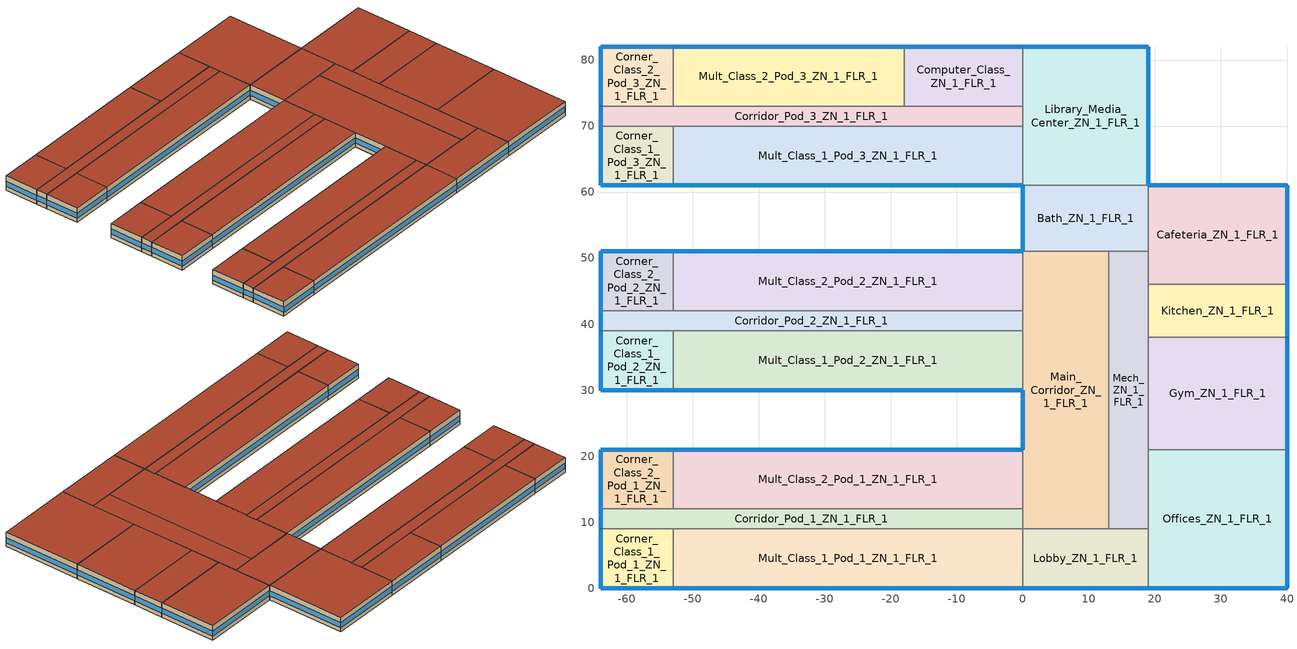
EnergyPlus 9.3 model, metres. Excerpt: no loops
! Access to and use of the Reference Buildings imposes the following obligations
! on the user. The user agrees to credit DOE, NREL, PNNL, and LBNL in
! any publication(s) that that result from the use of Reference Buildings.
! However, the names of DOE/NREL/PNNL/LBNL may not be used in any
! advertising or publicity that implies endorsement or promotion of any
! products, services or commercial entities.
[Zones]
Bath_ZN_1_FLR_1
 floor ground (ext-slab): 0,61 19,61 19,51 0,51 z0
 wall outside (Steel Frame Non-res Ext Wall): 0,61 0,51 z0:4
 wall to Main_Corridor_ZN_1_FLR_1 (int-walls): 0,51 13,51 z0:4
 wall to Mech_ZN_1_FLR_1 (int-walls): 13,51 19,51 z0:4
 wall to Cafeteria_ZN_1_FLR_1 (int-walls): 19,51 19,61 z0:4
 wall to Library_Media_Center_ZN_1_FLR_1 (int-walls): 19,61 0,61 z0:4
 window (Window Non-res Fixed): 0,60.95 0,51.05 z1.1:2.51
 roof outside (IEAD Non-res Roof): 0,51 19,51 19,61 0,61 z4
Cafeteria_ZN_1_FLR_1
 floor ground (ext-slab): 19,61 40,61 40,46 19,46 z0
 wall outside (Steel Frame Non-res Ext Wall): 40,46 40,61 19,61 z0:4
 wall to Kitchen_ZN_1_FLR_1 (int-walls): 19,46 40,46 z0:4
 wall to Mech_ZN_1_FLR_1 (int-walls): 19,51 19,46 z0:4
 window (Window Non-res Fixed): 40,46.05 40,60.95 / 39.95,61 19.05,61 z1.1:2.51
 roof outside (IEAD Non-res Roof): 19,46 40,46 40,61 19,61 z4
Computer_Class_ZN_1_FLR_1
 floor ground (ext-slab): -18,82 0,82 0,73 -18,73 z0
 wall outside (Steel Frame Non-res Ext Wall): 0,82 -18,82 z0:4
 wall to Corridor_Pod_3_ZN_1_FLR_1 (int-walls): -18,73 0,73 z0:4
 wall to Library_Media_Center_ZN_1_FLR_1 (int-walls): 0,73 0,82 z0:4
 wall to Mult_Class_2_Pod_3_ZN_1_FLR_1 (int-walls): -18,82 -18,73 z0:4
 window (Window Non-res Fixed): -0.05,82 -17.95,82 z1.1:2.51
 roof outside (IEAD Non-res Roof): -18,73 0,73 0,82 -18,82 z4
Corner_Class_1_Pod_1_ZN_1_FLR_1
 floor ground (ext-slab): -64,9 -53,9 -53,0 -64,0 z0
 wall outside (Steel Frame Non-res Ext Wall): -64,9 -64,0 -53,0 z0:4
 wall to Mult_Class_1_Pod_1_ZN_1_FLR_1 (int-walls): -53,0 -53,9 z0:4
 wall to Corridor_Pod_1_ZN_1_FLR_1 (int-walls): -53,9 -64,9 z0:4
 window (Window Non-res Fixed): -63.95,0 -53.05,0 z1.1:2.51; -64,8.95 -64,0.05 z1.1:2.52
 roof outside (IEAD Non-res Roof): -64,0 -53,0 -53,9 -64,9 z4
Corner_Class_1_Pod_2_ZN_1_FLR_1
 floor ground (ext-slab): -64,39 -53,39 -53,30 -64,30 z0
 wall outside (Steel Frame Non-res Ext Wall): -64,39 -64,30 -53,30 z0:4
 wall to Mult_Class_1_Pod_2_ZN_1_FLR_1 (int-walls): -53,30 -53,39 z0:4
 wall to Corridor_Pod_2_ZN_1_FLR_1 (int-walls): -53,39 -64,39 z0:4
 window (Window Non-res Fixed): -63.95,30 -53.05,30 z1.1:2.51; -64,38.95 -64,30.05 z1.1:2.52
 roof outside (IEAD Non-res Roof): -64,30 -53,30 -53,39 -64,39 z4
Corner_Class_1_Pod_3_ZN_1_FLR_1
 floor ground (ext-slab): -64,70 -53,70 -53,61 -64,61 z0
 wall outside (Steel Frame Non-res Ext Wall): -64,70 -64,61 -53,61 z0:4
 wall to Mult_Class_1_Pod_3_ZN_1_FLR_1 (int-walls): -53,61 -53,70 z0:4
 wall to Corridor_Pod_3_ZN_1_FLR_1 (int-walls): -53,70 -64,70 z0:4
 window (Window Non-res Fixed): -63.95,61 -53.05,61 z1.1:2.51; -64,69.95 -64,61.05 z1.1:2.52
 roof outside (IEAD Non-res Roof): -64,61 -53,61 -53,70 -64,70 z4
Corner_Class_2_Pod_1_ZN_1_FLR_1
 floor ground (ext-slab): -64,21 -53,21 -53,12 -64,12 z0
 wall outside (Steel Frame Non-res Ext Wall): -53,21 -64,21 -64,12 z0:4
 wall to Corridor_Pod_1_ZN_1_FLR_1 (int-walls): -64,12 -53,12 z0:4
 wall to Mult_Class_2_Pod_1_ZN_1_FLR_1 (int-walls): -53,12 -53,21 z0:4
 window (Window Non-res Fixed): -53.05,21 -63.95,21 z1.1:2.51; -64,20.95 -64,12.05 z1.1:2.52
 roof outside (IEAD Non-res Roof): -64,12 -53,12 -53,21 -64,21 z4
Corner_Class_2_Pod_2_ZN_1_FLR_1
 floor ground (ext-slab): -64,51 -53,51 -53,42 -64,42 z0
 wall outside (Steel Frame Non-res Ext Wall): -53,51 -64,51 -64,42 z0:4
 wall to Corridor_Pod_2_ZN_1_FLR_1 (int-walls): -64,42 -53,42 z0:4
 wall to Mult_Class_2_Pod_2_ZN_1_FLR_1 (int-walls): -53,42 -53,51 z0:4
 window (Window Non-res Fixed): -53.05,51 -63.95,51 z1.1:2.51; -64,50.95 -64,42.05 z1.1:2.52
 roof outside (IEAD Non-res Roof): -64,42 -53,42 -53,51 -64,51 z4
Corner_Class_2_Pod_3_ZN_1_FLR_1
 floor ground (ext-slab): -64,82 -53,82 -53,73 -64,73 z0
 wall outside (Steel Frame Non-res Ext Wall): -53,82 -64,82 -64,73 z0:4
 wall to Corridor_Pod_3_ZN_1_FLR_1 (int-walls): -64,73 -53,73 z0:4
 wall to Mult_Class_2_Pod_3_ZN_1_FLR_1 (int-walls): -53,73 -53,82 z0:4
 window (Window Non-res Fixed): -53.05,82 -63.95,82 z1.1:2.51; -64,81.95 -64,73.05 z1.1:2.52
 roof outside (IEAD Non-res Roof): -64,73 -53,73 -53,82 -64,82 z4
Corridor_Pod_1_ZN_1_FLR_1
 floor ground (ext-slab): -64,12 0,12 0,9 -64,9 z0
 wall outside (Steel Frame Non-res Ext Wall): -64,12 -64,9 z0:4
 wall to Mult_Class_1_Pod_1_ZN_1_FLR_1 (int-walls): -53,9 0,9 z0:4
 wall to Main_Corridor_ZN_1_FLR_1 (int-walls): 0,9 0,12 z0:4
 wall to Mult_Class_2_Pod_1_ZN_1_FLR_1 (int-walls): 0,12 -53,12 z0:4
 window (Window Non-res Fixed): -64,11.95 -64,9.05 z1.1:2.55
 roof outside (IEAD Non-res Roof): -64,9 0,9 0,12 -64,12 z4
Corridor_Pod_2_ZN_1_FLR_1
 floor ground (ext-slab): -64,42 0,42 0,39 -64,39 z0
 wall outside (Steel Frame Non-res Ext Wall): -64,42 -64,39 z0:4
 wall to Mult_Class_1_Pod_2_ZN_1_FLR_1 (int-walls): -53,39 0,39 z0:4
 wall to Main_Corridor_ZN_1_FLR_1 (int-walls): 0,39 0,42 z0:4
 wall to Mult_Class_2_Pod_2_ZN_1_FLR_1 (int-walls): 0,42 -53,42 z0:4
 window (Window Non-res Fixed): -64,41.95 -64,39.05 z1.1:2.55
 roof outside (IEAD Non-res Roof): -64,39 0,39 0,42 -64,42 z4
Corridor_Pod_3_ZN_1_FLR_1
 floor ground (ext-slab): -64,73 0,73 0,70 -64,70 z0
 wall outside (Steel Frame Non-res Ext Wall): -64,73 -64,70 z0:4
 wall to Mult_Class_1_Pod_3_ZN_1_FLR_1 (int-walls): -53,70 0,70 z0:4
 wall to Library_Media_Center_ZN_1_FLR_1 (int-walls): 0,70 0,73 z0:4
 wall to Mult_Class_2_Pod_3_ZN_1_FLR_1 (int-walls): -18,73 -53,73 z0:4
 window (Window Non-res Fixed): -64,72.95 -64,70.05 z1.1:2.55
 roof outside (IEAD Non-res Roof): -64,70 0,70 0,73 -64,73 z4
Gym_ZN_1_FLR_1
 floor ground (ext-slab): 19,38 40,38 40,21 19,21 z0
 wall outside (Steel Frame Non-res Ext Wall): 40,21 40,38 z0:4
 wall to Offices_ZN_1_FLR_1 (int-walls): 19,21 40,21 z0:4
 wall to Kitchen_ZN_1_FLR_1 (int-walls): 40,38 19,38 z0:4
 wall to Mech_ZN_1_FLR_1 (int-walls): 19,38 19,21 z0:4
 window (Window Non-res Fixed): 40,21.05 40,37.95 z1.1:2.51
 roof outside (IEAD Non-res Roof): 19,21 40,21 40,38 19,38 z4
Kitchen_ZN_1_FLR_1
 floor ground (ext-slab): 19,46 40,46 40,38 19,38 z0
 wall outside (Steel Frame Non-res Ext Wall): 40,38 40,46 z0:4
 wall to Mech_ZN_1_FLR_1 (int-walls): 19,46 19,38 z0:4
 window (Window Non-res Fixed): 40,38.05 40,45.95 z1.1:2.52
 roof outside (IEAD Non-res Roof): 19,38 40,38 40,46 19,46 z4
Library_Media_Center_ZN_1_FLR_1
 floor ground (ext-slab): 0,82 19,82 19,61 0,61 z0
 wall outside (Steel Frame Non-res Ext Wall): 19,61 19,82 0,82 z0:4
 wall to Mult_Class_1_Pod_3_ZN_1_FLR_1 (int-walls): 0,70 0,61 z0:4
 window (Window Non-res Fixed): 19,61.05 19,81.95 / 18.95,82 0.05,82 z1.1:2.51
 roof outside (IEAD Non-res Roof): 0,61 19,61 19,82 0,82 z4
Lobby_ZN_1_FLR_1
 floor ground (ext-slab): 0,9 19,9 19,0 0,0 z0
 wall outside (Steel Frame Non-res Ext Wall): 0,0 19,0 z0:4
 wall to Offices_ZN_1_FLR_1 (int-walls): 19,0 19,9 z0:4
 wall to Mech_ZN_1_FLR_1 (int-walls): 19,9 13,9 z0:4
 wall to Main_Corridor_ZN_1_FLR_1 (int-walls): 13,9 0,9 z0:4
 wall to Mult_Class_1_Pod_1_ZN_1_FLR_1 (int-walls): 0,9 0,0 z0:4
 window (Window Non-res Fixed): 0.05,0 18.95,0 z1.1:2.51
 roof outside (IEAD Non-res Roof): 0,0 19,0 19,9 0,9 z4
Main_Corridor_ZN_1_FLR_1
 floor ground (ext-slab): 0,51 13,51 13,9 0,9 z0
 wall outside (Steel Frame Non-res Ext Wall): 0,30 0,21 z0:4
 wall to Mech_ZN_1_FLR_1 (int-walls): 13,9 13,51 z0:4
 wall to Mult_Class_2_Pod_2_ZN_1_FLR_1 (int-walls): 0,51 0,42 z0:4
 wall to Mult_Class_1_Pod_2_ZN_1_FLR_1 (int-walls): 0,39 0,30 z0:4
 wall to Mult_Class_2_Pod_1_ZN_1_FLR_1 (int-walls): 0,21 0,12 z0:4
 window (Window Non-res Fixed): 0,29.95 0,21.05 z1.1:2.52
 roof outside (IEAD Non-res Roof): 0,9 13,9 13,51 0,51 z4
Mech_ZN_1_FLR_1
 floor ground (ext-slab): 13,51 19,51 19,9 13,9 z0
 wall to Offices_ZN_1_FLR_1 (int-walls): 19,9 19,21 z0:4
 roof outside (IEAD Non-res Roof): 13,9 19,9 19,51 13,51 z4
Mult_Class_1_Pod_1_ZN_1_FLR_1
 floor ground (ext-slab): -53,9 0,9 0,0 -53,0 z0
 wall outside (Steel Frame Non-res Ext Wall): -53,0 0,0 z0:4
 window (Window Non-res Fixed): -52.95,0 -0.05,0 z1.1:2.5
 roof outside (IEAD Non-res Roof): -53,0 0,0 0,9 -53,9 z4
Mult_Class_1_Pod_2_ZN_1_FLR_1
 floor ground (ext-slab): -53,39 0,39 0,30 -53,30 z0
 wall outside (Steel Frame Non-res Ext Wall): -53,30 0,30 z0:4
 window (Window Non-res Fixed): -52.95,30 -0.05,30 z1.1:2.5
 roof outside (IEAD Non-res Roof): -53,30 0,30 0,39 -53,39 z4
Mult_Class_1_Pod_3_ZN_1_FLR_1
 floor ground (ext-slab): -53,70 0,70 0,61 -53,61 z0
 wall outside (Steel Frame Non-res Ext Wall): -53,61 0,61 z0:4
 window (Window Non-res Fixed): -52.95,61 -0.05,61 z1.1:2.5
 roof outside (IEAD Non-res Roof): -53,61 0,61 0,70 -53,70 z4
Mult_Class_2_Pod_1_ZN_1_FLR_1
 floor ground (ext-slab): -53,21 0,21 0,12 -53,12 z0
 wall outside (Steel Frame Non-res Ext Wall): 0,21 -53,21 z0:4
 window (Window Non-res Fixed): -0.05,21 -52.95,21 z1.1:2.5
 roof outside (IEAD Non-res Roof): -53,12 0,12 0,21 -53,21 z4
Mult_Class_2_Pod_2_ZN_1_FLR_1
 floor ground (ext-slab): -53,51 0,51 0,42 -53,42 z0
 wall outside (Steel Frame Non-res Ext Wall): 0,51 -53,51 z0:4
 window (Window Non-res Fixed): -0.05,51 -52.95,51 z1.1:2.5
 roof outside (IEAD Non-res Roof): -53,42 0,42 0,51 -53,51 z4
Mult_Class_2_Pod_3_ZN_1_FLR_1
 floor ground (ext-slab): -53,82 -18,82 -18,73 -53,73 z0
 wall outside (Steel Frame Non-res Ext Wall): -18,82 -53,82 z0:4
 window (Window Non-res Fixed): -18.05,82 -52.95,82 z1.1:2.5
 roof outside (IEAD Non-res Roof): -53,73 -18,73 -18,82 -53,82 z4
Offices_ZN_1_FLR_1
 floor ground (ext-slab): 19,21 40,21 40,0 19,0 z0
 wall outside (Steel Frame Non-res Ext Wall): 19,0 40,0 40,21 z0:4
 window (Window Non-res Fixed): 19.05,0 39.95,0 / 40,0.05 40,20.95 z1.1:2.51
 roof outside (IEAD Non-res Roof): 19,0 40,0 40,21 19,21 z4
[Building]
Ref Bldg Primary School Post1980_v1.3_5.0: North Axis {deg}=0; Terrain=City; Loads Convergence Tolerance Value {W}=0.04; Temperature Convergence Tolerance Value {deltaC}=0.2; Solar Distribution=FullInteriorAndExterior; Maximum Number of Warmup Days=25; Minimum Number of Warmup Days=6
[Site:Location]
USA TX-HOUSTON: Latitude {deg}=29.97; Longitude {deg}=-95.37; Time Zone {hr}=-6; Elevation {m}=33
[SizingPeriod:DesignDay] Day of Month=21; Humidity Condition Type=Wetbulb; Barometric Pressure {Pa}=100929; Rain Indicator=No; Snow Indicator=No; Daylight Saving Time Indicator=No; Solar Model Indicator=ASHRAEClearSky
Name | Month | Day Type | Maximum Dry-Bulb Temperature {C} | Daily Dry-Bulb Temperature Range {deltaC} | Wetbulb or DewPoint at Maximum Dry-Bulb {C} | Wind Speed {m/s} | Wind Direction {deg} | Sky Clearness
HOUSTON Ann Htg 99.6% Condns DB | 1 | WinterDesignDay | -2.4 | 0 | -2.4 | 2.7 | 0 | 0
HOUSTON Ann Clg .4% Condns WB=>MDB | 7 | SummerDesignDay | 32 | 10.6 | 26.7 | 3.7 | 170 | 1
[Site:WaterMainsTemperature]
Calculation Method=CORRELATION; Annual Average Outdoor Air Temperature {C}=19.99; Maximum Difference In Monthly Average Outdoor Air Temperatures {deltaC}=17.1
[Site:GroundTemperature:BuildingSurface]
20.541, 20.346, 20.801, 22.127, 22.752, 22.868, 22.937, 22.96, 22.981, 22.822, 21.631, 20.645
[Construction]
Steel Frame Non-res Ext Wall: Wood Siding, Steel Frame NonRes Wall Insulation, 1/2IN Gypsum
IEAD Non-res Roof: Roof Membrane, IEAD NonRes Roof Insulation, Metal Decking
ext-slab: HW CONCRETE, CP02 CARPET PAD
int-walls: 1/2IN Gypsum, 1/2IN Gypsum
Window Non-res Fixed: NonRes Fixed Assembly Window
InteriorFurnishings: Std Wood 6inch
[Material] Thermal Absorptance=0.9
Name | Roughness | Thickness {m} | Conductivity {W/m-K} | Density {kg/m3} | Specific Heat {J/kg-K} | Solar Absorptance | Visible Absorptance
Steel Frame NonRes Wall Insulation | MediumRough | 0.0418527 | 0.049 | 265 | 836.8 | 0.7 | 0.7
IEAD NonRes Roof Insulation | MediumRough | 0.118437 | 0.049 | 265 | 836.8 | 0.7 | 0.7
Std Wood 6inch | MediumSmooth | 0.15 | 0.12 | 540 | 1210 | 0.7 | 0.7
Wood Siding | MediumSmooth | 0.01 | 0.11 | 544.62 | 1210 | 0.78 | 0.78
1/2IN Gypsum | Smooth | 0.0127 | 0.16 | 784.9 | 830 | 0.92 | 0.92
HW CONCRETE | Rough | 0.1016 | 1.311 | 2240 | 836.8 | 0.7 | 0.7
Roof Membrane | VeryRough | 0.0095 | 0.16 | 1121.29 | 1460 | 0.7 | 0.7
Metal Decking | MediumSmooth | 0.0015 | 45.006 | 7680 | 418.4 | 0.7 | 0.3
[WindowMaterial:SimpleGlazingSystem]
NonRes Fixed Assembly Window: U-Factor {W/m2-K}=6.92716; Solar Heat Gain Coefficient=0.25
[Material:NoMass]
CP02 CARPET PAD: Roughness=VeryRough; Thermal Resistance {m2-K/W}=0.2165; Thermal Absorptance=0.9; Solar Absorptance=0.7; Visible Absorptance=0.8
[Zone] Type=1; Multiplier=1; Floor Area {m2}=autocalculate; Part of Total Floor Area=Yes
Bath_ZN_1_FLR_1; Cafeteria_ZN_1_FLR_1; Computer_Class_ZN_1_FLR_1; Corner_Class_1_Pod_1_ZN_1_FLR_1; Corner_Class_1_Pod_2_ZN_1_FLR_1; Corner_Class_1_Pod_3_ZN_1_FLR_1; Corner_Class_2_Pod_1_ZN_1_FLR_1; Corner_Class_2_Pod_2_ZN_1_FLR_1; Corner_Class_2_Pod_3_ZN_1_FLR_1; Corridor_Pod_1_ZN_1_FLR_1; Corridor_Pod_2_ZN_1_FLR_1; Corridor_Pod_3_ZN_1_FLR_1; Gym_ZN_1_FLR_1; Kitchen_ZN_1_FLR_1; Library_Media_Center_ZN_1_FLR_1; Lobby_ZN_1_FLR_1; Main_Corridor_ZN_1_FLR_1; Mech_ZN_1_FLR_1; Mult_Class_1_Pod_1_ZN_1_FLR_1; Mult_Class_1_Pod_2_ZN_1_FLR_1; Mult_Class_1_Pod_3_ZN_1_FLR_1; Mult_Class_2_Pod_1_ZN_1_FLR_1; Mult_Class_2_Pod_2_ZN_1_FLR_1; Mult_Class_2_Pod_3_ZN_1_FLR_1; Offices_ZN_1_FLR_1
[People] Fraction Radiant=0.3; Sensible Heat Fraction=AUTOCALCULATE; Activity Level Schedule=ACTIVITY_SCH; Enable ASHRAE 55 Comfort Warnings=No; Mean Radiant Temperature Calculation Type=ZoneAveraged; Work Efficiency Schedule=WORK_EFF_SCH; Clothing Insulation Calculation Method=ClothingInsulationSchedule; Clothing Insulation Schedule=CLOTHING_SCH; Air Velocity Schedule=AIR_VELO_SCH; Thermal Comfort Model 1 Type=FANGER
Name | Zone or ZoneList | Number of People Schedule | Number of People Calculation Method | Zone Floor Area per Person {m2/person} | Number of People
Bath_ZN_1_FLR_1 People | Bath_ZN_1_FLR_1 | BLDG_OCC_SCH | Area/Person | 10
Cafeteria_ZN_1_FLR_1 People | Cafeteria_ZN_1_FLR_1 | BLDG_OCC_SCH_Cafeteria | Area/Person | 1.39
Computer_Class_ZN_1_FLR_1 People | Computer_Class_ZN_1_FLR_1 | BLDG_OCC_SCH | Area/Person | 3.33
Corner_Class_1_Pod_1_ZN_1_FLR_1 People | Corner_Class_1_Pod_1_ZN_1_FLR_1 | BLDG_OCC_SCH | Area/Person | 4
Corner_Class_1_Pod_2_ZN_1_FLR_1 People | Corner_Class_1_Pod_2_ZN_1_FLR_1 | BLDG_OCC_SCH | Area/Person | 4
Corner_Class_1_Pod_3_ZN_1_FLR_1 People | Corner_Class_1_Pod_3_ZN_1_FLR_1 | BLDG_OCC_SCH | Area/Person | 4
Corner_Class_2_Pod_1_ZN_1_FLR_1 People | Corner_Class_2_Pod_1_ZN_1_FLR_1 | BLDG_OCC_SCH | Area/Person | 4
Corner_Class_2_Pod_2_ZN_1_FLR_1 People | Corner_Class_2_Pod_2_ZN_1_FLR_1 | BLDG_OCC_SCH | Area/Person | 4
Corner_Class_2_Pod_3_ZN_1_FLR_1 People | Corner_Class_2_Pod_3_ZN_1_FLR_1 | BLDG_OCC_SCH | Area/Person | 4
Corridor_Pod_1_ZN_1_FLR_1 People | Corridor_Pod_1_ZN_1_FLR_1 | BLDG_OCC_SCH | Area/Person | 10
Corridor_Pod_2_ZN_1_FLR_1 People | Corridor_Pod_2_ZN_1_FLR_1 | BLDG_OCC_SCH | Area/Person | 10
Corridor_Pod_3_ZN_1_FLR_1 People | Corridor_Pod_3_ZN_1_FLR_1 | BLDG_OCC_SCH | Area/Person | 10
Gym_ZN_1_FLR_1 People | Gym_ZN_1_FLR_1 | BLDG_OCC_SCH_Gym | Area/Person | 3.33
Kitchen_ZN_1_FLR_1 People | Kitchen_ZN_1_FLR_1 | BLDG_OCC_SCH | People |  | 25.2
Library_Media_Center_ZN_1_FLR_1 People | Library_Media_Center_ZN_1_FLR_1 | BLDG_OCC_SCH | Area/Person | 4.35
Main_Corridor_ZN_1_FLR_1 People | Main_Corridor_ZN_1_FLR_1 | BLDG_OCC_SCH | Area/Person | 10
Mult_Class_1_Pod_1_ZN_1_FLR_1 People | Mult_Class_1_Pod_1_ZN_1_FLR_1 | BLDG_OCC_SCH | Area/Person | 4
Mult_Class_1_Pod_2_ZN_1_FLR_1 People | Mult_Class_1_Pod_2_ZN_1_FLR_1 | BLDG_OCC_SCH | Area/Person | 4
Mult_Class_1_Pod_3_ZN_1_FLR_1 People | Mult_Class_1_Pod_3_ZN_1_FLR_1 | BLDG_OCC_SCH | Area/Person | 4
Mult_Class_2_Pod_1_ZN_1_FLR_1 People | Mult_Class_2_Pod_1_ZN_1_FLR_1 | BLDG_OCC_SCH | Area/Person | 4
Mult_Class_2_Pod_2_ZN_1_FLR_1 People | Mult_Class_2_Pod_2_ZN_1_FLR_1 | BLDG_OCC_SCH | Area/Person | 4
Mult_Class_2_Pod_3_ZN_1_FLR_1 People | Mult_Class_2_Pod_3_ZN_1_FLR_1 | BLDG_OCC_SCH | Area/Person | 4
Offices_ZN_1_FLR_1 People | Offices_ZN_1_FLR_1 | BLDG_OCC_SCH_Offices | Area/Person | 20
[Lights] Schedule=BLDG_LIGHT_SCH; Design Level Calculation Method=Watts/Area; Return Air Fraction=0; Fraction Radiant=0.37; Fraction Visible=0.2; Fraction Replaceable=1; Return Air Fraction Calculated from Plenum Temperature=No
Name | Zone or ZoneList | Watts per Zone Floor Area {W/m2}
Bath_ZN_1_FLR_1_Lights | Bath_ZN_1_FLR_1 | 9.68
Cafeteria_ZN_1_FLR_1_Lights | Cafeteria_ZN_1_FLR_1 | 15.06
Computer_Class_ZN_1_FLR_1_Lights | Computer_Class_ZN_1_FLR_1 | 21.52
Corner_Class_1_Pod_1_ZN_1_FLR_1_Lights | Corner_Class_1_Pod_1_ZN_1_FLR_1 | 21.52
Corner_Class_1_Pod_2_ZN_1_FLR_1_Lights | Corner_Class_1_Pod_2_ZN_1_FLR_1 | 21.52
Corner_Class_1_Pod_3_ZN_1_FLR_1_Lights | Corner_Class_1_Pod_3_ZN_1_FLR_1 | 21.52
Corner_Class_2_Pod_1_ZN_1_FLR_1_Lights | Corner_Class_2_Pod_1_ZN_1_FLR_1 | 21.52
Corner_Class_2_Pod_2_ZN_1_FLR_1_Lights | Corner_Class_2_Pod_2_ZN_1_FLR_1 | 21.52
Corner_Class_2_Pod_3_ZN_1_FLR_1_Lights | Corner_Class_2_Pod_3_ZN_1_FLR_1 | 21.52
Corridor_Pod_1_ZN_1_FLR_1_Lights | Corridor_Pod_1_ZN_1_FLR_1 | 21.52
Corridor_Pod_2_ZN_1_FLR_1_Lights | Corridor_Pod_2_ZN_1_FLR_1 | 21.52
Corridor_Pod_3_ZN_1_FLR_1_Lights | Corridor_Pod_3_ZN_1_FLR_1 | 21.52
Gym_ZN_1_FLR_1_Lights | Gym_ZN_1_FLR_1 | 11.47
Kitchen_ZN_1_FLR_1_Lights | Kitchen_ZN_1_FLR_1 | 17.2
Library_Media_Center_ZN_1_FLR_1_Lights | Library_Media_Center_ZN_1_FLR_1 | 22.75
Lobby_ZN_1_FLR_1_Lights | Lobby_ZN_1_FLR_1 | 12.26
Main_Corridor_ZN_1_FLR_1_Lights | Main_Corridor_ZN_1_FLR_1 | 21.52
Mech_ZN_1_FLR_1_Lights | Mech_ZN_1_FLR_1 | 8.26
Mult_Class_1_Pod_1_ZN_1_FLR_1_Lights | Mult_Class_1_Pod_1_ZN_1_FLR_1 | 21.52
Mult_Class_1_Pod_2_ZN_1_FLR_1_Lights | Mult_Class_1_Pod_2_ZN_1_FLR_1 | 21.52
Mult_Class_1_Pod_3_ZN_1_FLR_1_Lights | Mult_Class_1_Pod_3_ZN_1_FLR_1 | 21.52
Mult_Class_2_Pod_1_ZN_1_FLR_1_Lights | Mult_Class_2_Pod_1_ZN_1_FLR_1 | 21.52
Mult_Class_2_Pod_2_ZN_1_FLR_1_Lights | Mult_Class_2_Pod_2_ZN_1_FLR_1 | 21.52
Mult_Class_2_Pod_3_ZN_1_FLR_1_Lights | Mult_Class_2_Pod_3_ZN_1_FLR_1 | 21.52
Offices_ZN_1_FLR_1_Lights | Offices_ZN_1_FLR_1 | 20.33
[ElectricEquipment]
Name | Zone or ZoneList | Schedule | Design Level Calculation Method | Watts per Zone Floor Area {W/m2} | Fraction Latent | Fraction Radiant | Fraction Lost | Design Level {W}
Bath_ZN_1_FLR_1_PlugMisc_Equip | Bath_ZN_1_FLR_1 | BLDG_EQUIP_SCH | Watts/Area | 4 | 0 | 0.5 | 0
Cafeteria_ZN_1_FLR_1_PlugMisc_Equip | Cafeteria_ZN_1_FLR_1 | KITCHEN_ELEC_EQUIP_SCH | Watts/Area | 25.39 | 0 | 0.5 | 0
Computer_Class_ZN_1_FLR_1_PlugMisc_Equip | Computer_Class_ZN_1_FLR_1 | BLDG_EQUIP_SCH | Watts/Area | 20 | 0 | 0.5 | 0
Corner_Class_1_Pod_1_ZN_1_FLR_1_PlugMisc_Equip | Corner_Class_1_Pod_1_ZN_1_FLR_1 | BLDG_EQUIP_SCH | Watts/Area | 15 | 0 | 0.5 | 0
Corner_Class_1_Pod_2_ZN_1_FLR_1_PlugMisc_Equip | Corner_Class_1_Pod_2_ZN_1_FLR_1 | BLDG_EQUIP_SCH | Watts/Area | 15 | 0 | 0.5 | 0
Corner_Class_1_Pod_3_ZN_1_FLR_1_PlugMisc_Equip | Corner_Class_1_Pod_3_ZN_1_FLR_1 | BLDG_EQUIP_SCH | Watts/Area | 15 | 0 | 0.5 | 0
Corner_Class_2_Pod_1_ZN_1_FLR_1_PlugMisc_Equip | Corner_Class_2_Pod_1_ZN_1_FLR_1 | BLDG_EQUIP_SCH | Watts/Area | 15 | 0 | 0.5 | 0
Corner_Class_2_Pod_2_ZN_1_FLR_1_PlugMisc_Equip | Corner_Class_2_Pod_2_ZN_1_FLR_1 | BLDG_EQUIP_SCH | Watts/Area | 15 | 0 | 0.5 | 0
Corner_Class_2_Pod_3_ZN_1_FLR_1_PlugMisc_Equip | Corner_Class_2_Pod_3_ZN_1_FLR_1 | BLDG_EQUIP_SCH | Watts/Area | 15 | 0 | 0.5 | 0
Corridor_Pod_1_ZN_1_FLR_1_PlugMisc_Equip | Corridor_Pod_1_ZN_1_FLR_1 | BLDG_EQUIP_SCH | Watts/Area | 4 | 0 | 0.5 | 0
Corridor_Pod_2_ZN_1_FLR_1_PlugMisc_Equip | Corridor_Pod_2_ZN_1_FLR_1 | BLDG_EQUIP_SCH | Watts/Area | 4 | 0 | 0.5 | 0
Corridor_Pod_3_ZN_1_FLR_1_PlugMisc_Equip | Corridor_Pod_3_ZN_1_FLR_1 | BLDG_EQUIP_SCH | Watts/Area | 4 | 0 | 0.5 | 0
Gym_ZN_1_FLR_1_PlugMisc_Equip | Gym_ZN_1_FLR_1 | BLDG_EQUIP_SCH | Watts/Area | 5 | 0 | 0.5 | 0
Kitchen_ZN_1_FLR_1_ExhFan_Equip | Kitchen_ZN_1_FLR_1 | Kitchen_Exhaust_SCH | EquipmentLevel |  | 0 | 0 | 1 | 576
Kitchen_ZN_1_FLR_1_MiscElec_Equip | Kitchen_ZN_1_FLR_1 | KITCHEN_ELEC_EQUIP_SCH | EquipmentLevel |  | 0.25 | 0.3 | 0.2 | 31996
Library_Media_Center_ZN_1_FLR_1_PlugMisc_Equip | Library_Media_Center_ZN_1_FLR_1 | BLDG_EQUIP_SCH | Watts/Area | 15 | 0 | 0.5 | 0
Lobby_ZN_1_FLR_1_PlugMisc_Equip | Lobby_ZN_1_FLR_1 | BLDG_EQUIP_SCH | Watts/Area | 4 | 0 | 0.5 | 0
Main_Corridor_ZN_1_FLR_1_PlugMisc_Equip | Main_Corridor_ZN_1_FLR_1 | BLDG_EQUIP_SCH | Watts/Area | 4 | 0 | 0.5 | 0
Mech_ZN_1_FLR_1_PlugMisc_Equip | Mech_ZN_1_FLR_1 | BLDG_EQUIP_SCH | Watts/Area | 4 | 0 | 0.5 | 0
Mult_Class_1_Pod_1_ZN_1_FLR_1_PlugMisc_Equip | Mult_Class_1_Pod_1_ZN_1_FLR_1 | BLDG_EQUIP_SCH | Watts/Area | 15 | 0 | 0.5 | 0
Mult_Class_1_Pod_2_ZN_1_FLR_1_PlugMisc_Equip | Mult_Class_1_Pod_2_ZN_1_FLR_1 | BLDG_EQUIP_SCH | Watts/Area | 15 | 0 | 0.5 | 0
Mult_Class_1_Pod_3_ZN_1_FLR_1_PlugMisc_Equip | Mult_Class_1_Pod_3_ZN_1_FLR_1 | BLDG_EQUIP_SCH | Watts/Area | 15 | 0 | 0.5 | 0
Mult_Class_2_Pod_1_ZN_1_FLR_1_PlugMisc_Equip | Mult_Class_2_Pod_1_ZN_1_FLR_1 | BLDG_EQUIP_SCH | Watts/Area | 15 | 0 | 0.5 | 0
Mult_Class_2_Pod_2_ZN_1_FLR_1_PlugMisc_Equip | Mult_Class_2_Pod_2_ZN_1_FLR_1 | BLDG_EQUIP_SCH | Watts/Area | 15 | 0 | 0.5 | 0
Mult_Class_2_Pod_3_ZN_1_FLR_1_PlugMisc_Equip | Mult_Class_2_Pod_3_ZN_1_FLR_1 | BLDG_EQUIP_SCH | Watts/Area | 15 | 0 | 0.5 | 0
Offices_ZN_1_FLR_1_PlugMisc_Equip | Offices_ZN_1_FLR_1 | BLDG_EQUIP_SCH | Watts/Area | 10.8 | 0 | 0.5 | 0
[GasEquipment]
Kitchen_ZN_1_FLR_1_MiscGas_Equip: Zone or ZoneList=Kitchen_ZN_1_FLR_1; Schedule=KITCHEN_GAS_EQUIP_SCH; Design Level Calculation Method=EquipmentLevel; Design Level {W}=160284; Fraction Latent=0.1; Fraction Radiant=0.2; Fraction Lost=0.7
[Exterior:Lights]
Exterior Facade Lighting: Schedule=ALWAYS_ON; Design Level {W}=10519; Control Option=AstronomicalClock
[ZoneInfiltration:DesignFlowRate] Schedule=INFIL_SCH; Design Flow Rate Calculation Method=Flow/ExteriorWallArea; Flow per Exterior Surface Area {m3/s-m2}=0.001133; Constant Term Coefficient=1; Temperature Term Coefficient=0; Velocity Term Coefficient=0; Velocity Squared Term Coefficient=0
Name | Zone or ZoneList
Bath_ZN_1_FLR_1_Infiltration | Bath_ZN_1_FLR_1
Cafeteria_ZN_1_FLR_1_Infiltration | Cafeteria_ZN_1_FLR_1
Computer_Class_ZN_1_FLR_1_Infiltration | Computer_Class_ZN_1_FLR_1
Corner_Class_1_Pod_1_ZN_1_FLR_1_Infiltration | Corner_Class_1_Pod_1_ZN_1_FLR_1
Corner_Class_1_Pod_2_ZN_1_FLR_1_Infiltration | Corner_Class_1_Pod_2_ZN_1_FLR_1
Corner_Class_1_Pod_3_ZN_1_FLR_1_Infiltration | Corner_Class_1_Pod_3_ZN_1_FLR_1
Corner_Class_2_Pod_1_ZN_1_FLR_1_Infiltration | Corner_Class_2_Pod_1_ZN_1_FLR_1
Corner_Class_2_Pod_2_ZN_1_FLR_1_Infiltration | Corner_Class_2_Pod_2_ZN_1_FLR_1
Corner_Class_2_Pod_3_ZN_1_FLR_1_Infiltration | Corner_Class_2_Pod_3_ZN_1_FLR_1
Corridor_Pod_1_ZN_1_FLR_1_Infiltration | Corridor_Pod_1_ZN_1_FLR_1
Corridor_Pod_2_ZN_1_FLR_1_Infiltration | Corridor_Pod_2_ZN_1_FLR_1
Corridor_Pod_3_ZN_1_FLR_1_Infiltration | Corridor_Pod_3_ZN_1_FLR_1
Gym_ZN_1_FLR_1_Infiltration | Gym_ZN_1_FLR_1
Kitchen_ZN_1_FLR_1_Infiltration | Kitchen_ZN_1_FLR_1
Library_Media_Center_ZN_1_FLR_1_Infiltration | Library_Media_Center_ZN_1_FLR_1
Lobby_ZN_1_FLR_1_Infiltration | Lobby_ZN_1_FLR_1
Main_Corridor_ZN_1_FLR_1_Infiltration | Main_Corridor_ZN_1_FLR_1
Mult_Class_1_Pod_1_ZN_1_FLR_1_Infiltration | Mult_Class_1_Pod_1_ZN_1_FLR_1
Mult_Class_1_Pod_2_ZN_1_FLR_1_Infiltration | Mult_Class_1_Pod_2_ZN_1_FLR_1
Mult_Class_1_Pod_3_ZN_1_FLR_1_Infiltration | Mult_Class_1_Pod_3_ZN_1_FLR_1
Mult_Class_2_Pod_1_ZN_1_FLR_1_Infiltration | Mult_Class_2_Pod_1_ZN_1_FLR_1
Mult_Class_2_Pod_2_ZN_1_FLR_1_Infiltration | Mult_Class_2_Pod_2_ZN_1_FLR_1
Mult_Class_2_Pod_3_ZN_1_FLR_1_Infiltration | Mult_Class_2_Pod_3_ZN_1_FLR_1
Offices_ZN_1_FLR_1_Infiltration | Offices_ZN_1_FLR_1
[InternalMass] Construction=InteriorFurnishings
Name | Zone or ZoneList | Surface Area {m2}
Bath_ZN_1_FLR_1 Internal Mass | Bath_ZN_1_FLR_1 | 380
Cafeteria_ZN_1_FLR_1 Internal Mass | Cafeteria_ZN_1_FLR_1 | 630
Computer_Class_ZN_1_FLR_1 Internal Mass | Computer_Class_ZN_1_FLR_1 | 324
Corner_Class_1_Pod_1_ZN_1_FLR_1 Internal Mass | Corner_Class_1_Pod_1_ZN_1_FLR_1 | 198
Corner_Class_1_Pod_2_ZN_1_FLR_1 Internal Mass | Corner_Class_1_Pod_2_ZN_1_FLR_1 | 198
Corner_Class_1_Pod_3_ZN_1_FLR_1 Internal Mass | Corner_Class_1_Pod_3_ZN_1_FLR_1 | 198
Corner_Class_2_Pod_1_ZN_1_FLR_1 Internal Mass | Corner_Class_2_Pod_1_ZN_1_FLR_1 | 198
Corner_Class_2_Pod_2_ZN_1_FLR_1 Internal Mass | Corner_Class_2_Pod_2_ZN_1_FLR_1 | 198
Corner_Class_2_Pod_3_ZN_1_FLR_1 Internal Mass | Corner_Class_2_Pod_3_ZN_1_FLR_1 | 198
Corridor_Pod_1_ZN_1_FLR_1 Internal Mass | Corridor_Pod_1_ZN_1_FLR_1 | 384
Corridor_Pod_2_ZN_1_FLR_1 Internal Mass | Corridor_Pod_2_ZN_1_FLR_1 | 384
Corridor_Pod_3_ZN_1_FLR_1 Internal Mass | Corridor_Pod_3_ZN_1_FLR_1 | 384
Gym_ZN_1_FLR_1 Internal Mass | Gym_ZN_1_FLR_1 | 714
Kitchen_ZN_1_FLR_1 Internal Mass | Kitchen_ZN_1_FLR_1 | 336
Library_Media_Center_ZN_1_FLR_1 Internal Mass | Library_Media_Center_ZN_1_FLR_1 | 798
Lobby_ZN_1_FLR_1 Internal Mass | Lobby_ZN_1_FLR_1 | 342
Main_Corridor_ZN_1_FLR_1 Internal Mass | Main_Corridor_ZN_1_FLR_1 | 1092
Mech_ZN_1_FLR_1 Internal Mass | Mech_ZN_1_FLR_1 | 504
Mult_Class_1_Pod_1_ZN_1_FLR_1 Internal Mass | Mult_Class_1_Pod_1_ZN_1_FLR_1 | 954
Mult_Class_1_Pod_2_ZN_1_FLR_1 Internal Mass | Mult_Class_1_Pod_2_ZN_1_FLR_1 | 954
Mult_Class_1_Pod_3_ZN_1_FLR_1 Internal Mass | Mult_Class_1_Pod_3_ZN_1_FLR_1 | 954
Mult_Class_2_Pod_1_ZN_1_FLR_1 Internal Mass | Mult_Class_2_Pod_1_ZN_1_FLR_1 | 954
Mult_Class_2_Pod_2_ZN_1_FLR_1 Internal Mass | Mult_Class_2_Pod_2_ZN_1_FLR_1 | 954
Mult_Class_2_Pod_3_ZN_1_FLR_1 Internal Mass | Mult_Class_2_Pod_3_ZN_1_FLR_1 | 630
Offices_ZN_1_FLR_1 Internal Mass | Offices_ZN_1_FLR_1 | 882
[ZoneMixing]
Kitchen_ZN_1_FLR_1 Exhaust Fanmixing_0: Zone=Kitchen_ZN_1_FLR_1; Schedule=HVACOperationSchd; Design Flow Rate Calculation Method=Flow/Zone; Design Flow Rate {m3/s}=1.3554; Source Zone=Cafeteria_ZN_1_FLR_1; Delta Temperature {deltaC}=0
[AvailabilityManager:NightCycle] Applicability Schedule=ALWAYS_ON; Fan Schedule=HVACOperationSchd; Control Type=CycleOnAny; Thermostat Tolerance {deltaC}=1; Cycling Run Time Control Type=FixedRunTime; Cycling Run Time {s}=1800
PSZ-AC_1:6 Availability Manager; PSZ-AC_2:5 Availability Manager; PSZ-AC_2:7 Availability Manager; VAV_OTHER Availability Manager; VAV_POD_1 Availability Manager; VAV_POD_2 Availability Manager; VAV_POD_3 Availability Manager
[UtilityCost:Tariff]
Name | Output Meter | Conversion Factor Choice | Season Schedule | Demand Window Length | Monthly Charge or Variable | Group
ReliantEnergy_PTB-LGS_LargeGeneral | Electricity:Facility | kWh | ReliantEnergySeasonSched | HalfHour | 2936.2 | Comm Elect
ReliantEnergy_PTB-MGS_MiscGeneral | Electricity:Facility | kWh | ReliantEnergySeasonSched | HalfHour | 18.82 | Comm Elect
TX_EIAMonthlyRateGas | Gas:Facility | MCF |  |  | 0 | Comm Gas
[UtilityCost:Charge:Simple]
Name | Utility Cost Charge Simple | Tariff | Source Variable | Season | Category Variable | Cost per Unit Value or Variable
 | SummerFuelEnergyCharge | ReliantEnergy_PTB-LGS_LargeGeneral | totalEnergy | Summer | EnergyCharges | 0.0823
 | WinterFuelEnergyCharge | ReliantEnergy_PTB-LGS_LargeGeneral | totalEnergy | Winter | EnergyCharges | 0.0485
 | TaxofEightPtTwoFivePercent | ReliantEnergy_PTB-LGS_LargeGeneral | SubTotal | Annual | Taxes | 0.0825
 | SummerFuelEnergyCharge | ReliantEnergy_PTB-MGS_MiscGeneral | totalEnergy | Summer | EnergyCharges | 0.0823
 | WinterFuelEnergyCharge | ReliantEnergy_PTB-MGS_MiscGeneral | totalEnergy | Winter | EnergyCharges | 0.0485
 | TaxofEightPtTwoFivePercent | ReliantEnergy_PTB-MGS_MiscGeneral | SubTotal | Annual | Taxes | 0.0825
 | MonthlyRateGasCharge | TX_EIAMonthlyRateGas | totalEnergy | Annual | EnergyCharges | TX_MonthlyGasRates
 | TaxofEightPtTwoFivePercent | TX_EIAMonthlyRateGas | SubTotal | Annual | Taxes | 0.0825
[UtilityCost:Charge:Block]
Name | Utility Cost Charge Block | Tariff | Source Variable | Season | Category Variable | Block Size Multiplier Value or Variable | Block Size 1 Value or Variable | Block 1 Cost per Unit Value or Variable | Block Size 2 Value or Variable | Block 2 Cost per Unit Value or Variable | Block Size 3 Value or Variable | Block 3 Cost per Unit Value or Variable
 | SummerBaseEnergycharge | ReliantEnergy_PTB-LGS_LargeGeneral | TotalEnergy | Summer | EnergyCharges | TotalDemand | 295 | 0.0249 | remaining | 0.0048
 | AnnualDemandCharge | ReliantEnergy_PTB-LGS_LargeGeneral | TotalDemand | Annual | DemandCharges |  | 400 | 0 | remaining | 6.14
 | SummerBaseEnergycharge | ReliantEnergy_PTB-MGS_MiscGeneral | TotalEnergy | Summer | EnergyCharges | TotalDemand | 125 | 0.0521 | 170 | 0.0317 | remaining | 0.0055
 | SummerBaseEnergycharge | ReliantEnergy_PTB-MGS_MiscGeneral | TotalEnergy | Summer | EnergyCharges | TotalDemand | 125 | 0.0504 | 170 | 0.0317 | remaining | 0.0055
 | AnnualDemandCharge | ReliantEnergy_PTB-MGS_MiscGeneral | TotalDemand | Annual | DemandCharges | TotalDemand | 10 | 0 | remaining | 3.04
[UtilityCost:Qualify] Variable=TotalDemand; Threshold Value or Variable=400; Season=Annual; Threshold Test=Count
Name | Utility Cost Qualify | Tariff | Qualify Type | Number of Months
 | MinDemand400kw | ReliantEnergy_PTB-LGS_LargeGeneral | Minimum | 12
 | MaxDemand400kw | ReliantEnergy_PTB-MGS_MiscGeneral | Maximum | 1
[UtilityCost:Variable]
TX_MonthlyGasRates: Tariff=TX_EIAMonthlyRateGas; Variable Type=Currency; January Value=7.87; February Value=7.73; March Value=7.41; April Value=7.86; May Value=8.05; June Value=8.75; July Value=8.21; August Value=8.34; September Value=8.04; October Value=7.65; November Value=8.24; December Value=7.99
[EnergyManagementSystem:ProgramCallingManager]
Volume_Initializer: BeginNewEnvironment; Initialize_Volumes
Setpoint_Controller: BeginTimestepBeforePredictor; Set_Setpoints
Demand_Reporter: EndOfZoneTimestepAfterZoneReporting; Report_Demand; Report_Occupants; Calculate_Temperatures
[EnergyManagementSystem:Program]
Set_Setpoints: Set C2 = C2_NOM + COOL_SETP_DELTA*5.0/9.0; Set C1 = C1_NOM + COOL_SETP_DELTA*5.0/9.0; Set H2 = H2_NOM + HEAT_SETP_DELTA*5.0/9.0; Set H1 = H1_NOM + HEAT_SETP_DELTA*5.0/9.0
Initialize_Volumes: Set BATH_ZN_1_FLR_1_V = 760.00; Set CAFETERIA_ZN_1_FLR_1_V = 1260.00; Set COMPUTER_CLASS_ZN_1_FLR_1_V = 648.00; Set CORNER_CLASS_1_POD_1_ZN_1_FLR_1_V = 396.00; Set CORNER_CLASS_1_POD_2_ZN_1_FLR_1_V = 396.00; Set CORNER_CLASS_1_POD_3_ZN_1_FLR_1_V = 396.00; Set CORNER_CLASS_2_POD_1_ZN_1_FLR_1_V = 396.00; Set CORNER_CLASS_2_POD_2_ZN_1_FLR_1_V = 396.00; Set CORNER_CLASS_2_POD_3_ZN_1_FLR_1_V = 396.00; Set CORRIDOR_POD_1_ZN_1_FLR_1_V = 768.00; Set CORRIDOR_POD_2_ZN_1_FLR_1_V = 768.00; Set CORRIDOR_POD_3_ZN_1_FLR_1_V = 768.00; Set GYM_ZN_1_FLR_1_V = 1428.00; Set KITCHEN_ZN_1_FLR_1_V = 672.00; Set LIBRARY_MEDIA_CENTER_ZN_1_FLR_1_V = 1596.00; Set LOBBY_ZN_1_FLR_1_V = 684.00; Set MAIN_CORRIDOR_ZN_1_FLR_1_V = 2184.00; Set MECH_ZN_1_FLR_1_V = 1008.00; Set MULT_CLASS_1_POD_1_ZN_1_FLR_1_V = 1908.00; Set MULT_CLASS_1_POD_2_ZN_1_FLR_1_V = 1908.00; Set MULT_CLASS_1_POD_3_ZN_1_FLR_1_V = 1908.00; Set MULT_CLASS_2_POD_1_ZN_1_FLR_1_V = 1908.00; Set MULT_CLASS_2_POD_2_ZN_1_FLR_1_V = 1908.00; Set MULT_CLASS_2_POD_3_ZN_1_FLR_1_V = 1260.00; Set OFFICES_ZN_1_FLR_1_V = 1764.00
Report_Demand: Set Cooling_Power_State = 0.0; Set Heating_Power_State = 0.0; Set Flexible_Cooling_Demand = 0.0; Set Flexible_Heating_Demand = 0.0; Set Flexible_Cooling_Demand = Flexible_Cooling_Demand + Cooling_Coil_1; Set Flexible_Cooling_Demand = Flexible_Cooling_Demand + Cooling_Coil_2; Set Flexible_Cooling_Demand = Flexible_Cooling_Demand + Cooling_Coil_3; Set Flexible_Cooling_Demand = Flexible_Cooling_Demand + Cooling_Coil_4; Set Flexible_Cooling_Demand = Flexible_Cooling_Demand + Cooling_Coil_5; Set Flexible_Cooling_Demand = Flexible_Cooling_Demand + Cooling_Coil_6; Set Flexible_Cooling_Demand = Flexible_Cooling_Demand + Cooling_Coil_7; Set Flexible_Cooling_Demand = Flexible_Cooling_Demand/(60*60*ZoneTimeStep); IF Flexible_Cooling_Demand > 1.0; Set Cooling_Power_State = 1.0; ENDIF; Set Flexible_Heating_Demand = Flexible_Heating_Demand/(60*60*ZoneTimeStep); IF Flexible_Heating_Demand > 1.0; Set Heating_Power_State = 1.0; ENDIF
Report_Occupants: Set Total_Occupants = 0.0; Set Total_Occupants = Total_Occupants + BATH_ZN_1_FLR_1_O; Set Total_Occupants = Total_Occupants + CAFETERIA_ZN_1_FLR_1_O; Set Total_Occupants = Total_Occupants + COMPUTER_CLASS_ZN_1_FLR_1_O; Set Total_Occupants = Total_Occupants + CORNER_CLASS_1_POD_1_ZN_1_FLR_1_O; Set Total_Occupants = Total_Occupants + CORNER_CLASS_1_POD_2_ZN_1_FLR_1_O; Set Total_Occupants = Total_Occupants + CORNER_CLASS_1_POD_3_ZN_1_FLR_1_O; Set Total_Occupants = Total_Occupants + CORNER_CLASS_2_POD_1_ZN_1_FLR_1_O; Set Total_Occupants = Total_Occupants + CORNER_CLASS_2_POD_2_ZN_1_FLR_1_O; Set Total_Occupants = Total_Occupants + CORNER_CLASS_2_POD_3_ZN_1_FLR_1_O; Set Total_Occupants = Total_Occupants + CORRIDOR_POD_1_ZN_1_FLR_1_O; Set Total_Occupants = Total_Occupants + CORRIDOR_POD_2_ZN_1_FLR_1_O; Set Total_Occupants = Total_Occupants + CORRIDOR_POD_3_ZN_1_FLR_1_O; Set Total_Occupants = Total_Occupants + GYM_ZN_1_FLR_1_O; Set Total_Occupants = Total_Occupants + KITCHEN_ZN_1_FLR_1_O; Set Total_Occupants = Total_Occupants + LIBRARY_MEDIA_CENTER_ZN_1_FLR_1_O; Set Total_Occupants = Total_Occupants + MAIN_CORRIDOR_ZN_1_FLR_1_O; Set Total_Occupants = Total_Occupants + MULT_CLASS_1_POD_1_ZN_1_FLR_1_O; Set Total_Occupants = Total_Occupants + MULT_CLASS_1_POD_2_ZN_1_FLR_1_O; Set Total_Occupants = Total_Occupants + MULT_CLASS_1_POD_3_ZN_1_FLR_1_O; Set Total_Occupants = Total_Occupants + MULT_CLASS_2_POD_1_ZN_1_FLR_1_O; Set Total_Occupants = Total_Occupants + MULT_CLASS_2_POD_2_ZN_1_FLR_1_O; Set Total_Occupants = Total_Occupants + MULT_CLASS_2_POD_3_ZN_1_FLR_1_O; Set Total_Occupants = Total_Occupants + OFFICES_ZN_1_FLR_1_O
[EnergyManagementSystem:Sensor] Output:Variable or Output:Meter=Schedule Value
Name | Output:Variable or Output:Meter Index Key
C2_NOM | C2_NOM
C1_NOM | C1_NOM
H2_NOM | H2_NOM
H1_NOM | H1_NOM
[EnergyManagementSystem:Actuator] Actuated Component Type=Schedule:Compact; Actuated Component Control Type=Schedule Value
Name | Actuated Component Unique
C2 | CLGSETP_SCH
C1 | CLGSETP_SCH_BATHCORRMECHKITCHEN
H2 | HTGSETP_SCH
H1 | HTGSETP_SCH_BATHCORRMECHKITCHEN
[EnergyManagementSystem:OutputVariable] Type of Data in Variable=Averaged; Update Frequency=ZoneTimeStep
Name | EMS Variable
Cooling Controlled Load | Flexible_Cooling_Demand
Heating Controlled Load | Flexible_Heating_Demand
Cooling Schedule Temperature | Schedule_Cooling_Temperature
Heating Schedule Temperature | Schedule_Heating_Temperature
Cooling Setpoint Temperature | Setpoint_Cooling_Temperature
Heating Setpoint Temperature | Setpoint_Heating_Temperature
Cooling Current Temperature | Current_Cooling_Temperature
Heating Current Temperature | Current_Heating_Temperature
Cooling Power State | Cooling_Power_State
Heating Power State | Heating_Power_State
Heating Setpoint | H_SET
Cooling Setpoint | C_SET
Heating Current | H_CUR
Cooling Current | C_CUR
Heating Volume | TOTAL_HEAT_V
Cooling Volume | TOTAL_COOL_V
Indoor Air Temperature | T_CUR
Occupant Count | Total_Occupants
[ExternalInterface:Variable] Initial Value=0
COOL_SETP_DELTA; HEAT_SETP_DELTA
[Schedule:Compact]
ALWAYS_ON: Through: 12/31, For: AllDays, Until: 24:00, 1
BLDG_EQUIP_SCH: Through: 6/30, For: Weekdays SummerDesignDay, Until: 08:00, 0.35, Until: 17:00, 0.95, Until: 24:00, 0.35, For: AllOtherDays, Until: 24:00, 0.35, Through: 9/1, For: Weekdays SummerDesignDay, Until: 08:00, 0.25, Until: 17:00, 0.5, Until: 24:00, 0.25, For: AllOtherDays, Until: 24:00, 0.25, Through: 12/31, For: Weekdays SummerDesignDay, Until: 08:00, 0.35, Until: 17:00, 0.95, Until: 24:00, 0.35, For: AllOtherDays, Until: 24:00, 0.35
BLDG_LIGHT_SCH: Through: 6/30, For: Weekdays SummerDesignDay, Until: 07:00, 0.1773, Until: 21:00, 0.9, Until: 24:00, 0.1773, For: AllOtherDays, Until: 24:00, 0.1773, Through: 9/1, For: Weekdays SummerDesignDay, Until: 08:00, 0.1773, Until: 20:00, 0.5, Until: 24:00, 0.1773, For: AllOtherDays, Until: 24:00, 0.1773, Through: 12/31, For: Weekdays SummerDesignDay, Until: 07:00, 0.1773, Until: 21:00, 0.9, Until: 24:00, 0.1773, For: AllOtherDays, Until: 24:00, 0.1773
BLDG_OCC_SCH: Through: 6/30, For: Weekdays SummerDesignDay, Until: 08:00, 0, Until: 16:00, 0.75, Until: 21:00, 0.15, Until: 24:00, 0, For: AllOtherDays, Until: 24:00, 0, Through: 9/1, For: Weekdays SummerDesignDay, Until: 08:00, 0, Until: 21:00, 0.15, Until: 24:00, 0, For: AllOtherDays, Until: 24:00, 0, Through: 12/31, For: Weekdays SummerDesignDay, Until: 08:00, 0, Until: 16:00, 0.75, Until: 21:00, 0.15, Until: 24:00, 0, For: AllOtherDays, Until: 24:00, 0
BLDG_OCC_SCH_Cafeteria: Through: 6/30, For: Weekdays SummerDesignDay, Until: 07:00, 0, Until: 09:00, 0.15, Until: 11:00, 0.05, Until: 13:00, 0.95, Until: 15:00, 0.15, Until: 24:00, 0, For: AllOtherDays, Until: 24:00, 0, Through: 9/1, For: Weekdays SummerDesignDay, Until: 09:00, 0, Until: 15:00, 0.25, Until: 24:00, 0, For: AllOtherDays, Until: 24:00, 0, Through: 12/31, For: Weekdays SummerDesignDay, Until: 07:00, 0, Until: 09:00, 0.15, Until: 11:00, 0.05, Until: 13:00, 0.95, Until: 15:00, 0.15, Until: 24:00, 0, For: AllOtherDays, Until: 24:00, 0
BLDG_OCC_SCH_Gym: Through: 6/30, For: Weekdays SummerDesignDay, Until: 08:00, 0, Until: 16:00, 0.35, Until: 21:00, 0.95, Until: 24:00, 0, For: AllOtherDays, Until: 24:00, 0, Through: 9/1, For: Weekdays SummerDesignDay, Until: 08:00, 0, Until: 16:00, 0.35, Until: 21:00, 0.35, Until: 24:00, 0, For: AllOtherDays, Until: 24:00, 0, Through: 12/31, For: Weekdays SummerDesignDay, Until: 08:00, 0, Until: 16:00, 0.35, Until: 21:00, 0.95, Until: 24:00, 0, For: AllOtherDays, Until: 24:00, 0
BLDG_OCC_SCH_Offices: Through: 6/30, For: Weekdays SummerDesignDay, Until: 08:00, 0, Until: 17:00, 0.95, Until: 21:00, 0.15, Until: 24:00, 0, For: AllOtherDays, Until: 24:00, 0, Through: 9/1, For: Weekdays SummerDesignDay, Until: 08:00, 0, Until: 17:00, 0.5, Until: 24:00, 0, For: AllOtherDays, Until: 24:00, 0, Through: 12/31, For: Weekdays SummerDesignDay, Until: 08:00, 0, Until: 17:00, 0.95, Until: 21:00, 0.15, Until: 24:00, 0, For: AllOtherDays, Until: 24:00, 0
KITCHEN_ELEC_EQUIP_SCH: Through: 6/30, For: Weekdays SummerDesignDay, Until: 08:00, 0.1, Until: 10:00, 0.15, Until: 13:00, 0.25, Until: 15:00, 0.15, Until: 24:00, 0.1, For: AllOtherDays, Until: 24:00, 0.1, Through: 9/1, For: Weekdays SummerDesignDay, Until: 08:00, 0.1, Until: 10:00, 0.13, Until: 13:00, 0.2, Until: 15:00, 0.13, Until: 24:00, 0.1, For: AllOtherDays, Until: 24:00, 0.1, Through: 12/31, For: Weekdays SummerDesignDay, Until: 08:00, 0.1, Until: 10:00, 0.15, Until: 13:00, 0.25, Until: 15:00, 0.15, Until: 24:00, 0.1, For: AllOtherDays, Until: 24:00, 0.1
KITCHEN_GAS_EQUIP_SCH: Through: 6/30, For: Weekdays SummerDesignDay, Until: 08:00, 0.02, Until: 10:00, 0.15, Until: 13:00, 0.2, Until: 15:00, 0.1, Until: 24:00, 0.02, For: AllOtherDays, Until: 24:00, 0.02, Through: 9/1, For: Weekdays SummerDesignDay, Until: 08:00, 0.02, Until: 10:00, 0.1, Until: 13:00, 0.15, Until: 15:00, 0.1, Until: 24:00, 0.02, For: AllOtherDays, Until: 24:00, 0.02, Through: 12/31, For: Weekdays SummerDesignDay, Until: 08:00, 0.02, Until: 10:00, 0.15, Until: 13:00, 0.2, Until: 15:00, 0.1, Until: 24:00, 0.02, For: AllOtherDays, Until: 24:00, 0.02
Kitchen_Exhaust_SCH; HVACOperationSchd: Through: 12/31, For: Weekdays SummerDesignDay, Until: 06:00, 0, Until: 21:00, 1, Until: 24:00, 0, For: AllOtherDays, Until: 24:00, 0
INFIL_SCH: Through: 12/31, For: AllDays, Until: 07:00, 1, Until: 21:00, 0.5, Until: 24:00, 1
WORK_EFF_SCH: Through: 12/31, For: AllDays, Until: 24:00, 0
CLOTHING_SCH: Through: 04/30, For: AllDays, Until: 24:00, 1.1, Through: 09/30, For: AllDays, Until: 24:00, 0.6, Through: 12/31, For: AllDays, Until: 24:00, 1.1
ACTIVITY_SCH: Through: 12/31, For: AllDays, Until: 24:00, 120
AIR_VELO_SCH: Through: 12/31, For: AllDays, Until: 24:00, 0.2
CLGSETP_SCH; C2_NOM: Through: 6/30, For: SummerDesignDay, Until: 24:00, 24, For: WeekEnds Holidays WinterDesignDay, Until: 24:00, 27, For: AllOtherDays, Until: 06:00, 27, Until: 21:00, 24, Until: 24:00, 27, Through: 9/1, For: SummerDesignDay, Until: 24:00, 24, For: WeekEnds Holidays WinterDesignDay, Until: 24:00, 27, For: AllOtherDays, Until: 07:00, 27, Until: 18:00, 24, Until: 24:00, 27, Through: 12/31, For: SummerDesignDay, Until: 24:00, 24, For: WeekEnds Holidays WinterDesignDay, Until: 24:00, 27, For: AllOtherDays, Until: 06:00, 27, Until: 21:00, 24, Until: 24:00, 27
CLGSETP_SCH_BathCorrMechKitchen; C1_NOM: Through: 12/31, For: SummerDesignDay, Until: 06:00, 27, Until: 21:00, 24, Until: 24:00, 27, For: AllOtherDays, Until: 24:00, 27
HTGSETP_SCH; H2_NOM: Through: 6/30, For: WinterDesignDay, Until: 24:00, 21, For: WeekEnds Holidays SummerDesignDay, Until: 24:00, 16, For: AllOtherDays, Until: 06:00, 16, Until: 21:00, 21, Until: 24:00, 16, Through: 9/1, For: WinterDesignDay, Until: 24:00, 21, For: WeekEnds Holidays SummerDesignDay, Until: 24:00, 16, For: AllOtherDays, Until: 07:00, 16, Until: 18:00, 21, Until: 24:00, 16, Through: 12/31, For: WinterDesignDay, Until: 24:00, 21, For: WeekEnds Holidays SummerDesignDay, Until: 24:00, 16, For: AllOtherDays, Until: 06:00, 16, Until: 21:00, 21, Until: 24:00, 16
HTGSETP_SCH_BathCorrMechKitchen; H1_NOM: Through: 12/31, For: WinterDesignDay, Until: 06:00, 16, Until: 21:00, 21, Until: 24:00, 16, For: AllOtherDays, Until: 24:00, 16
ReliantEnergySeasonSched: Through: 4/30, For: AllDays, Until: 24:00, 1, Through: 10/31, For: AllDays, Until: 24:00, 3, Through: 12/31, For: AllDays, Until: 24:00, 1
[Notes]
DOE Commercial Reference Building
Primary School, post-1980 construction
EnergyPlus Version 5.0
ASHRAE Standards 90.1-1989 and 62-1999
Description:  Single story, primary school, 25 zones
Classrooms, gymnasium/multipurpose room, cafeteria, kitchen
Original model developed for the K-12 Advanced Energy Design Guide
Form:         Area = 6,871 m2 (73,959 ft2); Number of Stories = 1; Shape = "E"
Main corridor with three wings for class rooms
Envelope:     Envelope thermal properties vary with climate according to ASHRAE Standard 90.1-1989.
Opaque constructions: steel frame walls; built-up flat roof (insulation above deck); slab-on-grade floor
Windows: window-to-wall ratio = 35%,
Skylights: none
Infiltration = 1.5 cfm/ft2 above grade wall area at 0.3 in wc (75 Pa) adjusted to 0.016 in wc (4 Pa).
25% of full value when ventilation system on.
HVAC:         Packaged VAV with hot water re/heat; PSZ-AC and gas furnace in gymnasium, kitchen, and cafeteria
Economizer per 90.1-2004
Exhaust:      restroom exhaust = 283 L/s (600 cfm); Kitchen exhaust 1557 L/s (3300 cfm), 87% make up air from cafeteria
Kitchen exhaust fan modeled as an external load to avoid getting douible the make-up air
Refrigeration: Walk-in cooler and walk-in freezer
Int. gains:   W/m2 (W/ft2)  lights              elec plug          gas plug
Detached Shading:               None
Daylight:                       None
Natural Ventilation:            None
Zonal Equipment:                None
Air Primary Loops:              VAV, CAV
Plant Loops:                    SHWSys1, HeatSys1
System Equipment Autosize:      Yes
Purchased Cooling:              None
Purchased Heating:              None
